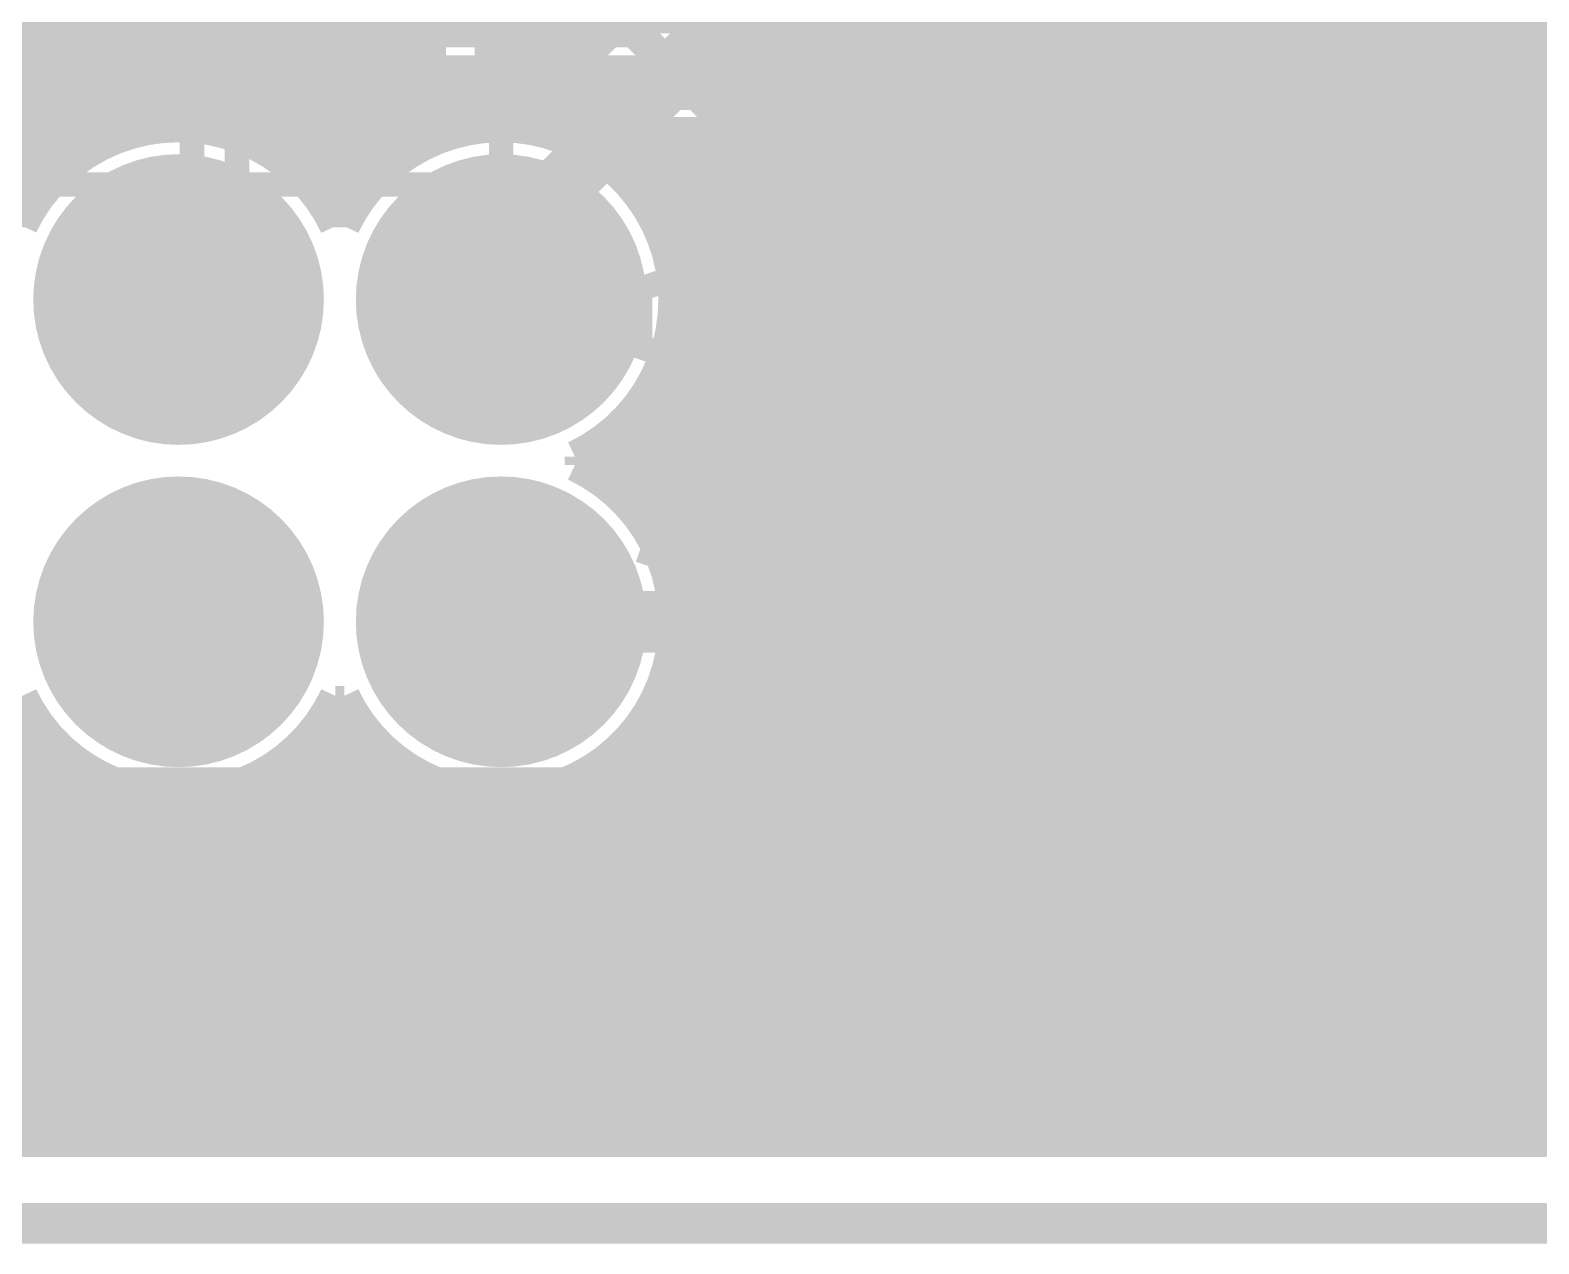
# Model space of a CAD drawing. Extents: x -72 to 72, y -47 to 50.
# Drawn here: x -26.86 to -17.5, y -6.13 to 1.4 of the extents above; entities that cross this region are included whole.
import ezdxf

# ---------------------------------------------------------------- set-up
doc = ezdxf.new("R2010")
doc.units = 0
doc.header["$MEASUREMENT"] = 0
doc.layers.get('0').update_dxf_attribs({"linetype": 'CONTINUOUS'})
for name, color, linetype in [('22-303-0_BOT', 7, 'CONTINUOUS'), ('22-303-0_DRD', 7, 'CONTINUOUS'), ('22-303-0_GND', 6, 'CONTINUOUS'), ('22-303-0_IN1', 4, 'CONTINUOUS'), ('22-303-0_IN2', 3, 'CONTINUOUS'), ('22-303-0_PWR', 5, 'CONTINUOUS'), ('22-303-0_SMB', 10, 'CONTINUOUS'), ('22-303-0_SMT', 14, 'CONTINUOUS'), ('22-303-0_SPB', 9, 'CONTINUOUS'), ('22-303-0_SPT', 12, 'CONTINUOUS'), ('22-303-0_SSB', 11, 'CONTINUOUS'), ('22-303-0_SST', 13, 'CONTINUOUS'), ('22-303-0_TOP', 8, 'CONTINUOUS'), ('THRUHOLE_TAP', 7, 'CONTINUOUS')]:
    doc.layers.add(name, color=color, linetype=linetype)

# ---------------------------------------------------------------- blocks, each defined once
blk = doc.blocks.new('RECTANGLE_4')
blk.add_solid([(0.4826, 0.4064), (0.4826, -0.4064), (-0.4826, 0.4064), (-0.4826, -0.4064)])
blk = doc.blocks.new('RECTANGLE_9')
blk.add_solid([(0.508, 0.9017), (0.508, -0.9017), (-0.508, 0.9017), (-0.508, -0.9017)])
blk = doc.blocks.new('ROUND_16')
at = {"const_width": 0.8001}
blk.add_lwpolyline([(-0.40005, 0, 1), (0.40005, 0, 1)], format="xyb", close=True, dxfattribs=at)
blk = doc.blocks.new('ROUND_65')
at = {"const_width": 0.9017}
blk.add_lwpolyline([(-0.45085, 0, 1), (0.45085, 0, 1)], format="xyb", close=True, dxfattribs=at)
blk = doc.blocks.new('ROUND_82')
at = {"const_width": 0.50038}
blk.add_lwpolyline([(-0.25019, 0, 1), (0.25019, 0, 1)], format="xyb", close=True, dxfattribs=at)
blk = doc.blocks.new('ROUND_85')
at = {"const_width": 0.9017}
blk.add_lwpolyline([(-0.45085, 0, 1), (0.45085, 0, 1)], format="xyb", close=True, dxfattribs=at)
blk = doc.blocks.new('ROUND_98')
at = {"const_width": 0.44958}
blk.add_lwpolyline([(-0.22479, 0, 1), (0.22479, 0, 1)], format="xyb", close=True, dxfattribs=at)

msp = doc.modelspace()

# ---------------------------------------------------------------- linework, layer by layer
at = {"layer": '22-303-0_BOT'}
for points, const_width in [([(-18.8468, 4.8006), (-18.8468, 0.39624)], 0.254), ([(-18.6182, 4.8006), (-18.6182, 0.62484)], 0.254), ([(-18.3896, 4.8006), (-18.3896, 0.85344)], 0.254), ([(-19.0754, 4.73456), (-19.0754, 0.16764)], 0.254), ([(-19.304, 4.56692), (-19.304, -0.06096)], 0.254), ([(-19.7612, 4.5466), (-19.7612, -2.16916)], 0.254), ([(-19.5326, 4.5466), (-19.5326, -0.28956)], 0.254), ([(-23.9395, -0.26924), (-23.749, -0.07874), (-23.749, 0.254), (-20.828, 3.175), (-20.7264, 3.175)], 0.381), ([(-63.246, -3.937), (-62.484, -4.699), (4.699, -4.699), (6.35, -3.048), (6.35, 2.54)], 1.27), ([(-23.876, 3.00736), (-23.876, 0.83058)], 0.254), ([(-23.6474, 2.95148), (-23.6474, 1.05664)], 0.254), ([(-23.4188, 2.30886), (-23.4188, 1.28524)], 0.254), ([(-23.1902, 2.032), (-23.1902, 1.51384)], 0.254), ([(-22.7584, 1.9431), (-23.87092, 0.83058)], 0.254), ([(-20.2184, 1.9685), (-20.2184, -0.0635)], 0.254), ([(-19.9898, 1.9685), (-19.9898, -0.0635)], 0.254), ([(-18.161, 1.9685), (-18.161, 1.08204)], 0.254), ([(-17.9324, 1.9685), (-17.9324, 1.30302)], 0.254), ([(-17.7038, 1.9685), (-17.7038, 1.39446)], 0.254), ([(-17.4752, 1.9685), (-17.4752, 1.39954)], 0.254), ([(-23.9776, 1.905), (-23.9776, 0.83312)], 0.254), ([(-21.4249, 1.87706), (-22.99716, 0.3048)], 0.254), ([(-21.59, 1.71196), (-21.59, -1.33096)], 0.254), ([(-21.8186, 1.48336), (-21.8186, -1.55956)], 0.254), ([(-21.3614, 1.49352), (-21.3614, -0.0635)], 0.254), ([(-23.25624, 1.4478), (-23.9776, 1.4478)], 0.254), ([(-21.33346, 1.4478), (-21.85416, 1.4478)], 0.254), ([(-15.15872, 1.4478), (-20.32, 1.4478)], 0.254), ([(-15.15872, 1.39954), (-17.63776, 1.39954)], 0.254), ([(-20.447, 1.3081), (-20.447, -0.0635)], 0.254), ([(-24.765, 1.1938), (-26.67, 1.1938)], 0.381), ([(-23.48484, 1.2192), (-23.9776, 1.2192)], 0.254), ([(-21.05914, 1.2192), (-22.08276, 1.2192)], 0.254), ([(-22.0472, 1.25476), (-22.0472, -1.77546)], 0.254), ([(-21.1328, 1.25476), (-21.1328, -0.0635)], 0.254), ([(-20.6756, 1.1938), (-20.6756, -0.0635)], 0.254), ([(-18.02384, 1.2192), (-20.59686, 1.2192)], 0.254), ([(-17.98574, 1.25476), (-19.52244, -0.2794)], 0.254), ([(-20.9042, 1.17856), (-20.9042, -0.0635)], 0.254), ([(-22.2758, 1.02616), (-22.2758, -1.77546)], 0.254), ([(-14.605, 0.90424), (-17.63776, 0.90424), (-19.177, -0.635), (-19.177, -2.286), (-20.447, -3.556), (-26.65222, -3.556), (-27.94, -2.26822)], 0.381), ([(-23.71344, 0.9906), (-23.9776, 0.9906)], 0.254), ([(-18.25244, 0.9906), (-22.31136, 0.9906)], 0.254), ([(-23.94204, 0.83312), (-23.97758, 0.83255)], 0.254), ([(-23.87092, 0.83058), (-23.94204, 0.83287)], 0.254), ([(-18.48104, 0.762), (-22.53996, 0.762)], 0.254), ([(-22.5044, 0.79756), (-22.5044, -1.77546)], 0.254), ([(-18.70964, 0.5334), (-22.76856, 0.5334)], 0.254), ([(-22.733, 0.56896), (-22.733, -1.77546)], 0.254), ([(-18.93824, 0.3048), (-22.99716, 0.3048)], 0.254), ([(-22.9616, 0.34036), (-22.9616, 0.23876)], 0.254), ([(-19.16684, 0.0762), (-22.89302, 0.0762)], 0.254), ([(-19.9136, -0.0635), (-21.5392, -0.0635)], 0.254), ([(-21.5392, -0.0635), (-21.5392, -1.28016)], 0.254), ([(-19.9136, -0.0635), (-19.9136, -2.32156)], 0.254), ([(-21.5392, -0.1524), (-22.84222, -0.1524)], 0.254), ([(-19.39544, -0.1524), (-19.9136, -0.1524)], 0.254), ([(-21.5392, -0.381), (-22.84222, -0.381)], 0.254), ([(-19.60118, -0.381), (-19.9136, -0.381)], 0.254), ([(-21.5392, -0.6096), (-22.88794, -0.6096)], 0.254), ([(-19.6723, -0.6096), (-19.9136, -0.6096)], 0.254), ([(-19.6723, -0.635), (-19.6723, -2.08026)], 0.254), ([(-21.5392, -0.8382), (-22.99208, -0.8382)], 0.254), ([(-22.9616, -0.78232), (-22.9616, -1.75768)], 0.254), ([(-19.6723, -0.8382), (-19.9136, -0.8382)], 0.254), ([(-23.1902, -1.08204), (-23.1902, -1.45796)], 0.254), ([(-21.5392, -1.0668), (-23.17496, -1.0668)], 0.254), ([(-19.6723, -1.0668), (-19.9136, -1.0668)], 0.254), ([(-23.9395, -2.26822), (-21.82622, -2.26822), (-20.828, -1.27), (-20.7264, -1.27)], 0.381), ([(-23.4188, -1.2446), (-23.4188, -1.2954)], 0.254), ([(-14.605, -2.27076), (-14.605, -1.524), (-14.859, -1.27), (-17.3736, -1.27)], 0.381), ([(-21.55444, -1.2954), (-23.42134, -1.2954)], 0.254), ([(-21.5392, -1.28016), (-22.03196, -1.77546)], 0.254), ([(-19.6723, -1.2954), (-19.9136, -1.2954)], 0.254), ([(-21.78304, -1.524), (-23.1267, -1.524)], 0.254), ([(-19.6723, -1.524), (-19.9136, -1.524)], 0.254), ([(-22.01164, -1.7526), (-22.96414, -1.7526)], 0.254), ([(-22.03196, -1.77546), (-22.95398, -1.77546)], 0.254), ([(-19.6723, -1.7526), (-19.9136, -1.7526)], 0.254), ([(-19.6723, -1.9812), (-19.9136, -1.9812)], 0.254), ([(-19.6723, -2.08026), (-19.9136, -2.32156)], 0.254), ([(-19.80184, -2.2098), (-19.9136, -2.2098)], 0.254)]:
    msp.add_lwpolyline(points, dxfattribs=dict(at, const_width=const_width))
at = {"layer": '22-303-0_BOT', "const_width": 0.254}
for points in [[(-21.43252, 1.778, 0.4142136), (-20.828, 1.17348)], [(-20.828, 1.17348, 0.4142136), (-20.22348, 1.778)], [(-17.63776, 1.39954, 0.1979672), (-17.98671, 1.25574)], [(-22.83714, -0.27178, 0.137837), (-22.99887, 0.30375)], [(-23.4696, -1.27, 0.2899243), (-22.83714, -0.27178)], [(-19.52752, -0.28448, 0.1989124), (-19.67271, -0.635)], [(-19.52752, -0.28448, 0.1989124), (-19.67271, -0.635)], [(-22.95398, -1.77546, 0.1678131), (-23.4702, -1.27128)]]:
    msp.add_lwpolyline(points, format="xyb", dxfattribs=at)
at = {"layer": '22-303-0_DRD', "const_width": 0.254}
for points in [[(-20.193, 2.413), (-21.463, 1.143)], [(-20.193, 1.143), (-21.463, 2.413)], [(-25.94102, 0.10922), (-26.57602, -0.52324)], [(-25.30602, -0.52324), (-25.94102, 0.10922)], [(-23.9395, 0.10922), (-24.5745, -0.52324)], [(-23.3045, -0.52324), (-23.9395, 0.10922)], [(-26.57602, -0.52324), (-25.30602, -0.52324)], [(-24.5745, -0.52324), (-23.3045, -0.52324)], [(-25.94102, -1.88722), (-26.57602, -2.52222)], [(-25.30602, -2.52222), (-25.94102, -1.88722)], [(-23.9395, -1.88722), (-24.5745, -2.52222)], [(-23.3045, -2.52222), (-23.9395, -1.88722)], [(-26.57602, -2.52222), (-25.30602, -2.52222)], [(-24.5745, -2.52222), (-23.3045, -2.52222)], [(69.99986, -5.99948), (-69.99986, -5.99948)]]:
    msp.add_lwpolyline(points, dxfattribs=at)
at = {"layer": '22-303-0_GND', "const_width": 0.254}
msp.add_lwpolyline([(69.99986, -5.99948), (-69.99986, -5.99948)], dxfattribs=at)
at = {"layer": '22-303-0_IN1'}
for points, const_width in [([(-18.9992, 8.4836), (-18.9992, -5.08)], 0.254), ([(-18.7706, 8.4836), (-18.7706, -5.08)], 0.254), ([(-18.542, 8.4836), (-18.542, -5.08)], 0.254), ([(-18.3134, 8.4836), (-18.3134, -5.08)], 0.254), ([(-18.0848, 8.4836), (-18.0848, -5.08)], 0.254), ([(-17.8562, 8.4836), (-17.8562, -5.08)], 0.254), ([(-17.6276, 8.4836), (-17.6276, -5.08)], 0.254), ([(-17.399, 8.4836), (-17.399, -5.08)], 0.254), ([(-20.1422, 5.24256), (-20.1422, -5.08)], 0.254), ([(-19.2278, 5.24256), (-19.2278, -5.08)], 0.254), ([(-19.9136, 5.08), (-19.9136, -5.08)], 0.254), ([(-19.685, 5.03428), (-19.685, -5.08)], 0.254), ([(-19.4564, 5.08), (-19.4564, -5.08)], 0.254), ([(-20.828, 1.778), (-21.463, 1.143), (-47.244, 1.143), (-49.657, 3.556)], 0.2032), ([(-20.3708, 1.38176), (-20.3708, -5.08)], 0.254), ([(-16.66494, 1.3208), (-20.43176, 1.3208)], 0.254), ([(-20.5994, 1.2192), (-20.5994, -5.08)], 0.254), ([(-20.85594, 1.17348), (-21.1709, 0.85852)], 0.254), ([(-3.11912, 1.0922), (-20.93976, 1.0922)], 0.254), ([(-20.85594, 1.17348), (-20.828, 1.17284)], 0.254), ([(-20.828, 1.17348), (-20.828, -5.08)], 0.254), ([(-21.0566, 0.97536), (-21.0566, -5.08)], 0.254), ([(-3.19024, 0.8636), (-21.16836, 0.8636)], 0.254), ([(-21.463, 0.7366), (-23.48738, 0.7366)], 0.254), ([(-23.3426, 0.7366), (-23.3426, 0.65786)], 0.254), ([(-23.114, 0.7366), (-23.114, 0.46228)], 0.254), ([(-22.8854, 0.7366), (-22.8854, 0.05334)], 0.254), ([(-22.6568, 0.7366), (-22.6568, -5.08)], 0.254), ([(-22.4282, 0.7366), (-22.4282, -5.08)], 0.254), ([(-22.1996, 0.7366), (-22.1996, -5.08)], 0.254), ([(-21.971, 0.7366), (-21.971, -5.08)], 0.254), ([(-21.7424, 0.7366), (-21.7424, -5.08)], 0.254), ([(-21.5138, 0.7366), (-21.5138, -5.08)], 0.254), ([(-21.2852, 0.77724), (-21.2852, -5.08)], 0.254), ([(-3.24358, 0.635), (-23.30704, 0.635)], 0.254), ([(-3.27914, 0.4064), (-23.06828, 0.4064)], 0.254), ([(-3.29946, 0.1778), (-22.93112, 0.1778)], 0.254), ([(-3.30454, -0.0508), (-22.85746, -0.0508)], 0.254), ([(-3.29184, -0.2794), (-22.83714, -0.2794)], 0.254), ([(-3.2639, -0.508), (-22.86254, -0.508)], 0.254), ([(-22.8854, -0.5969), (-22.8854, -1.9431)], 0.254), ([(-3.22072, -0.7366), (-22.93874, -0.7366)], 0.254), ([(-3.15976, -0.9652), (-23.08098, -0.9652)], 0.254), ([(-23.114, -1.0033), (-23.114, -1.5367)], 0.254), ([(-23.3426, -1.19888), (-23.3426, -1.34112)], 0.254), ([(-3.08102, -1.1938), (-23.33244, -1.1938)], 0.254), ([(-2.98196, -1.4224), (-23.23084, -1.4224)], 0.254), ([(-2.86258, -1.651), (-23.0251, -1.651)], 0.254), ([(-2.7178, -1.8796), (-22.90826, -1.8796)], 0.254), ([(-2.54508, -2.1082), (-22.8473, -2.1082)], 0.254), ([(-2.3368, -2.3368), (-22.83714, -2.3368)], 0.254), ([(-22.8854, -2.59588), (-22.8854, -5.08)], 0.254), ([(-2.0828, -2.5654), (-22.87524, -2.5654)], 0.254), ([(-24.9428, -2.7432), (-24.9428, -5.08)], 0.254), ([(-26.91384, -2.794), (-26.96718, -2.794)], 0.254), ([(-24.91232, -2.794), (-24.9682, -2.794)], 0.254), ([(-1.7653, -2.794), (-22.96922, -2.794)], 0.254), ([(-26.74874, -3.0226), (-27.12974, -3.0226)], 0.254), ([(-26.7716, -2.9972), (-26.7716, -5.08)], 0.254), ([(-24.74976, -3.0226), (-25.13076, -3.0226)], 0.254), ([(-1.33604, -3.0226), (-23.13178, -3.0226)], 0.254), ([(-23.114, -3.00228), (-23.114, -5.08)], 0.254), ([(-25.1714, -3.06324), (-25.1714, -5.08)], 0.254), ([(-24.7142, -3.05816), (-24.7142, -5.08)], 0.254), ([(-26.543, -3.19532), (-26.543, -5.08)], 0.254), ([(-23.3426, -3.19786), (-23.3426, -5.08)], 0.254), ([(-26.44902, -3.2512), (-27.432, -3.2512)], 0.254), ([(-26.3144, -3.30962), (-26.3144, -5.08)], 0.254), ([(-24.4475, -3.2512), (-25.43302, -3.2512)], 0.254), ([(-25.4, -3.23342), (-25.4, -5.08)], 0.254), ([(-24.4856, -3.23088), (-24.4856, -5.08)], 0.254), ([(-23.5712, -3.30962), (-23.5712, -5.08)], 0.254), ([(-0.59182, -3.2512), (-23.43404, -3.2512)], 0.254), ([(-26.0858, -3.3655), (-26.0858, -5.08)], 0.254), ([(-25.8572, -3.37058), (-25.8572, -5.08)], 0.254), ([(-25.6286, -3.32994), (-25.6286, -5.08)], 0.254), ([(-24.257, -3.3274), (-24.257, -5.08)], 0.254), ([(-24.0284, -3.37058), (-24.0284, -5.08)], 0.254), ([(-23.7998, -3.3655), (-23.7998, -5.08)], 0.254), ([(14.99108, -3.4798), (-62.84976, -3.4798)], 0.254), ([(15.23492, -3.7084), (-62.6872, -3.7084)], 0.254), ([(13.38834, -3.937), (-62.64148, -3.937)], 0.254), ([(13.18006, -4.1656), (-62.6872, -4.1656)], 0.254), ([(13.11402, -4.3942), (-62.84976, -4.3942)], 0.254), ([(13.13688, -4.6228), (-70.4342, -4.6228)], 0.254), ([(13.26896, -4.8514), (-70.2056, -4.8514)], 0.254), ([(23.04034, -5.08), (-69.977, -5.08)], 0.254)]:
    msp.add_lwpolyline(points, dxfattribs=dict(at, const_width=const_width))
at = {"layer": '22-303-0_IN1', "const_width": 0.254}
for points in [[(-20.828, 1.17348, 0.4142136), (-20.22348, 1.778)], [(-21.463, 0.7366, 0.1989124), (-21.17563, 0.85563)], [(-21.463, 0.7366, 0.1989124), (-21.17563, 0.85563)], [(-22.83714, -0.27178, 0.2949339), (-23.48738, 0.7366)], [(-23.4696, -1.27, 0.2899243), (-22.83714, -0.27178)], [(-22.83714, -2.27076, 0.2901905), (-23.4696, -1.27)], [(-23.94204, -3.37566, 0.4142136), (-22.83714, -2.27076)], [(-27.94, -3.37566, 0.2907538), (-26.93924, -2.74066)], [(-26.93924, -2.74066, 0.2904887), (-25.94102, -3.37312)], [(-25.94102, -3.37566, 0.2907538), (-24.94026, -2.74066)], [(-24.94026, -2.74066, 0.2904887), (-23.94204, -3.37312)]]:
    msp.add_lwpolyline(points, format="xyb", dxfattribs=at)
at = {"layer": '22-303-0_IN2'}
for points, const_width in [([(31.75, -4.826), (31.242, -4.318), (26.924, -4.318), (26.035, -5.207), (13.589, -5.207), (13.208, -4.826), (-3.175, -4.826), (-9.144, 1.143), (-45.466, 1.143), (-47.625, 3.302), (-47.625, 6.477), (-46.228, 7.874), (-37.084, 7.874)], 0.2032), ([(-9.31164, 0.7366), (-23.48738, 0.7366)], 0.254), ([(-23.4188, 0.7366), (-23.4188, 0.70104)], 0.254), ([(-23.1902, 0.7366), (-23.1902, 0.53848)], 0.254), ([(-22.9616, 0.7366), (-22.9616, 0.23876)], 0.254), ([(-22.733, 0.7366), (-22.733, -4.953)], 0.254), ([(-22.5044, 0.7366), (-22.5044, -4.953)], 0.254), ([(-22.2758, 0.7366), (-22.2758, -4.953)], 0.254), ([(-22.0472, 0.7366), (-22.0472, -4.953)], 0.254), ([(-21.8186, 0.7366), (-21.8186, -4.953)], 0.254), ([(-21.59, 0.7366), (-21.59, -4.953)], 0.254), ([(-21.3614, 0.7366), (-21.3614, -4.953)], 0.254), ([(-21.1328, 0.7366), (-21.1328, -4.953)], 0.254), ([(-20.9042, 0.7366), (-20.9042, -4.953)], 0.254), ([(-20.6756, 0.7366), (-20.6756, -4.953)], 0.254), ([(-20.447, 0.7366), (-20.447, -4.953)], 0.254), ([(-20.2184, 0.7366), (-20.2184, -4.953)], 0.254), ([(-19.9898, 0.7366), (-19.9898, -4.953)], 0.254), ([(-19.7612, 0.7366), (-19.7612, -4.953)], 0.254), ([(-19.5326, 0.7366), (-19.5326, -4.953)], 0.254), ([(-19.304, 0.7366), (-19.304, -4.953)], 0.254), ([(-19.0754, 0.7366), (-19.0754, -4.953)], 0.254), ([(-18.8468, 0.7366), (-18.8468, -4.953)], 0.254), ([(-18.6182, 0.7366), (-18.6182, -4.953)], 0.254), ([(-18.3896, 0.7366), (-18.3896, -4.953)], 0.254), ([(-18.161, 0.7366), (-18.161, -4.953)], 0.254), ([(-17.9324, 0.7366), (-17.9324, -4.953)], 0.254), ([(-17.7038, 0.7366), (-17.7038, -4.953)], 0.254), ([(-17.4752, 0.7366), (-17.4752, -4.953)], 0.254), ([(-9.10844, 0.5334), (-23.18258, 0.5334)], 0.254), ([(-8.87984, 0.3048), (-22.99716, 0.3048)], 0.254), ([(-8.65124, 0.0762), (-22.89302, 0.0762)], 0.254), ([(-8.42264, -0.1524), (-22.84222, -0.1524)], 0.254), ([(-8.19404, -0.381), (-22.84222, -0.381)], 0.254), ([(-7.96544, -0.6096), (-22.88794, -0.6096)], 0.254), ([(-7.73684, -0.8382), (-22.99208, -0.8382)], 0.254), ([(-22.9616, -0.78232), (-22.9616, -1.75768)], 0.254), ([(-23.1902, -1.08204), (-23.1902, -1.45796)], 0.254), ([(-7.50824, -1.0668), (-23.17496, -1.0668)], 0.254), ([(-23.4188, -1.2446), (-23.4188, -1.2954)], 0.254), ([(-7.27964, -1.2954), (-23.42134, -1.2954)], 0.254), ([(-7.05104, -1.524), (-23.1267, -1.524)], 0.254), ([(-6.82244, -1.7526), (-22.96414, -1.7526)], 0.254), ([(-6.59384, -1.9812), (-22.87524, -1.9812)], 0.254), ([(-6.36524, -2.2098), (-22.83714, -2.2098)], 0.254), ([(-6.13664, -2.4384), (-22.84984, -2.4384)], 0.254), ([(-5.90804, -2.667), (-22.9108, -2.667)], 0.254), ([(-22.9616, -2.7813), (-22.9616, -4.953)], 0.254), ([(-26.85034, -2.8956), (-27.02814, -2.8956)], 0.254), ([(-26.8478, -2.90068), (-26.8478, -4.953)], 0.254), ([(-24.85136, -2.8956), (-25.02916, -2.8956)], 0.254), ([(-25.019, -2.87782), (-25.019, -4.953)], 0.254), ([(-5.67944, -2.8956), (-23.03018, -2.8956)], 0.254), ([(-24.7904, -2.97688), (-24.7904, -4.953)], 0.254), ([(-23.1902, -3.08102), (-23.1902, -4.953)], 0.254), ([(-26.64206, -3.1242), (-27.23896, -3.1242)], 0.254), ([(-26.6192, -3.14198), (-26.6192, -4.953)], 0.254), ([(-25.2476, -3.12928), (-25.2476, -4.953)], 0.254), ([(-24.64054, -3.1242), (-25.23998, -3.1242)], 0.254), ([(-24.5618, -3.18262), (-24.5618, -4.953)], 0.254), ([(-5.45084, -3.1242), (-23.241, -3.1242)], 0.254), ([(-26.3906, -3.27914), (-26.3906, -4.953)], 0.254), ([(-25.4762, -3.27152), (-25.4762, -4.953)], 0.254), ([(-24.3332, -3.302), (-24.3332, -4.953)], 0.254), ([(-23.4188, -3.24358), (-23.4188, -4.953)], 0.254), ([(-26.15946, -3.3528), (-27.71902, -3.3528)], 0.254), ([(-26.162, -3.3528), (-26.162, -4.953)], 0.254), ([(-25.9334, -3.37312), (-25.9334, -4.953)], 0.254), ([(-24.16048, -3.3528), (-25.72004, -3.3528)], 0.254), ([(-25.7048, -3.34772), (-25.7048, -4.953)], 0.254), ([(-24.1046, -3.36296), (-24.1046, -4.953)], 0.254), ([(-23.876, -3.37312), (-23.876, -4.953)], 0.254), ([(-5.22224, -3.3528), (-23.72106, -3.3528)], 0.254), ([(-23.6474, -3.33502), (-23.6474, -4.953)], 0.254), ([(-4.99364, -3.5814), (-62.75578, -3.5814)], 0.254), ([(-4.76504, -3.81), (-62.65418, -3.81)], 0.254), ([(-4.53644, -4.0386), (-62.6491, -4.0386)], 0.254), ([(-4.30784, -4.2672), (-62.738, -4.2672)], 0.254), ([(-4.07924, -4.4958), (-63.01486, -4.4958)], 0.254), ([(-3.85064, -4.7244), (-70.739, -4.7244)], 0.254), ([(-3.62204, -4.953), (-70.739, -4.953)], 0.254)]:
    msp.add_lwpolyline(points, dxfattribs=dict(at, const_width=const_width))
at = {"layer": '22-303-0_IN2', "const_width": 0.254}
for points in [[(-22.83714, -0.27178, 0.2949339), (-23.48738, 0.7366)], [(-23.4696, -1.27, 0.2899243), (-22.83714, -0.27178)], [(-22.83714, -2.27076, 0.2901905), (-23.4696, -1.27)], [(-23.94204, -3.37566, 0.4142136), (-22.83714, -2.27076)], [(-27.94, -3.37566, 0.2907538), (-26.93924, -2.74066)], [(-26.93924, -2.74066, 0.2904887), (-25.94102, -3.37312)], [(-25.94102, -3.37566, 0.2907538), (-24.94026, -2.74066)], [(-24.94026, -2.74066, 0.2904887), (-23.94204, -3.37312)]]:
    msp.add_lwpolyline(points, format="xyb", dxfattribs=at)
at = {"layer": '22-303-0_PWR', "const_width": 0.254}
msp.add_lwpolyline([(69.99986, -5.99948), (-69.99986, -5.99948)], dxfattribs=at)
at = {"layer": '22-303-0_SSB', "const_width": 0.1524}
for points in [[(-27.4955, 0.4445), (-27.4955, 3.3655), (-25.8572, 3.3655), (-25.8572, 0.4445), (-27.4955, 0.4445)], [(-23.9395, 3.3655), (-23.9395, 0.4445), (-25.5778, 0.4445), (-25.5778, 3.3655), (-23.9395, 3.3655)], [(-16.383, -2.667), (-16.383, 0.127), (-21.717, 0.127), (-21.717, -2.667), (-16.383, -2.667)], [(-22.9108, -0.61976), (-23.07844, -0.56134), (-23.07844, -0.20574), (-22.9108, -0.14732), (-22.57044, -0.14732), (-22.4028, -0.26416), (-22.4028, -0.61976), (-22.06244, -0.61976), (-22.06244, -0.14732)], [(-23.07844, -1.34112), (-22.06244, -0.98552), (-22.06244, -1.45796)], [(-22.57044, -2.00152), (-23.07844, -1.82372)], [(-22.57044, -2.29616), (-22.57044, -1.94056), (-22.4028, -1.82372), (-22.23262, -1.82372), (-22.06244, -1.94056), (-22.06244, -2.29616), (-23.07844, -2.29616)]]:
    msp.add_lwpolyline(points, dxfattribs=at)
at = {"layer": '22-303-0_SST'}
for points, const_width in [([(-17.5895, -0.1905), (-17.5895, 2.7305), (-19.2278, 2.7305), (-19.2278, -0.1905), (-17.5895, -0.1905)], 0.1524), ([(-31.94304, 1.48082), (-30.94228, 1.48082), (-30.94228, 1.73228), (-24.93772, 1.73228), (-24.93772, 1.48082)], 0.19812), ([(-33.4391, -4.26974), (-21.94052, -4.26974), (-21.94052, 1.48082), (-33.93948, 1.48082), (-33.93948, -4.26974), (-33.4391, -4.26974)], 0.19812), ([(-20.0914, 1.32588), (-20.26158, 1.3843), (-20.43176, 1.3843), (-20.5994, 1.32588), (-20.5994, 0.97028), (-20.43176, 0.91186), (-20.26158, 0.91186), (-20.0914, 0.97028), (-20.0914, 1.32588), (-19.92376, 1.3843), (-19.75358, 1.3843), (-19.5834, 1.32588), (-19.5834, 0.97028), (-19.75358, 0.91186), (-19.92376, 0.91186), (-20.0914, 0.97028)], 0.1524), ([(-21.94052, 0.98044), (-33.93948, 0.98044)], 0.14986), ([(-21.92528, 0.98044), (-22.1742, 0.98044)], 0.14986), ([(-21.92528, 0.98044), (-21.92528, -0.26924), (-22.1742, -0.26924)], 0.14986), ([(-22.1742, 0.98044), (-22.1742, -0.26924)], 0.14986), ([(-22.10308, 0.98044), (-22.10308, -0.26924)], 0.14986), ([(-21.96846, 0.98044), (-21.96846, -0.26924)], 0.14986), ([(-21.92528, 0.87376), (-22.1742, 0.87376)], 0.14986), ([(-21.92528, 0.73914), (-22.1742, 0.73914)], 0.14986), ([(-21.92528, 0.60706), (-22.1742, 0.60706)], 0.14986), ([(-20.0914, 0.07366), (-20.0914, 0.42926), (-20.26158, 0.5461), (-20.43176, 0.5461), (-20.5994, 0.42926), (-20.5994, 0.07366), (-19.5834, 0.07366)], 0.1524), ([(-20.0914, 0.3683), (-19.5834, 0.5461)], 0.1524), ([(-21.92528, 0.47244), (-22.1742, 0.47244)], 0.14986), ([(-21.92528, 0.33782), (-22.1742, 0.33782)], 0.14986), ([(-26.43886, 0.23114), (-26.43886, -0.76962), (-25.4381, -0.76962), (-25.4381, 0.23114), (-26.43886, 0.23114)], 0.14986), ([(-25.4381, -0.76962), (-26.43886, 0.23114)], 0.14986), ([(-26.43886, -0.76962), (-25.4381, 0.23114)], 0.14986), ([(-24.43734, 0.23114), (-24.43734, -0.76962), (-23.43658, -0.76962), (-23.43658, 0.23114), (-24.43734, 0.23114)], 0.14986), ([(-23.43658, -0.76962), (-24.43734, 0.23114)], 0.14986), ([(-24.43734, -0.76962), (-23.43658, 0.23114)], 0.14986), ([(-21.92528, 0.2032), (-22.1742, 0.2032)], 0.14986), ([(-21.92528, 0.06858), (-22.1742, 0.06858)], 0.14986), ([(-21.92528, -0.0635), (-22.1742, -0.0635)], 0.14986), ([(-21.92528, -0.19812), (-22.1742, -0.19812)], 0.14986), ([(-25.4381, -2.77114), (-26.43886, -1.77038)], 0.14986), ([(-26.43886, -2.77114), (-25.4381, -1.77038)], 0.14986), ([(-26.43886, -1.77038), (-26.43886, -2.77114), (-25.4381, -2.77114), (-25.4381, -1.77038), (-26.43886, -1.77038)], 0.14986), ([(-23.43658, -2.77114), (-24.43734, -1.77038)], 0.14986), ([(-24.43734, -1.77038), (-24.43734, -2.77114), (-23.43658, -2.77114), (-23.43658, -1.77038), (-24.43734, -1.77038)], 0.14986), ([(-24.43734, -2.77114), (-23.43658, -1.77038)], 0.14986), ([(-22.1742, -2.0193), (-22.1742, -3.27152)], 0.14986), ([(-21.92528, -2.0193), (-22.1742, -2.0193)], 0.14986), ([(-22.10308, -2.0193), (-22.10308, -3.27152)], 0.14986), ([(-21.96846, -2.0193), (-21.96846, -3.27152)], 0.14986), ([(-21.92528, -2.0193), (-21.92528, -3.27152)], 0.14986), ([(-21.92528, -2.12852), (-22.1742, -2.12852)], 0.14986), ([(-20.26412, -3.31216), (-20.26412, -2.29616), (-20.38096, -2.4638)], 0.1524), ([(-21.92528, -2.2606), (-22.1742, -2.2606)], 0.14986), ([(-21.28012, -2.9718), (-21.28012, -3.14198), (-21.21916, -3.31216), (-20.98294, -3.31216), (-20.92452, -3.14198), (-20.92452, -2.29616)], 0.1524), ([(-20.86356, -2.29616), (-21.10232, -2.29616)], 0.1524), ([(-21.92528, -2.39522), (-22.1742, -2.39522)], 0.14986), ([(-21.92528, -2.52984), (-22.1742, -2.52984)], 0.14986), ([(-21.92528, -2.66446), (-22.1742, -2.66446)], 0.14986), ([(-21.92528, -2.79908), (-22.1742, -2.79908)], 0.14986), ([(-21.92528, -2.93116), (-22.1742, -2.93116)], 0.14986), ([(-21.92528, -3.06578), (-22.1742, -3.06578)], 0.14986), ([(-26.4414, -4.26974), (-26.4414, -3.26898), (-21.94052, -3.26898)], 0.19812), ([(-21.92528, -3.2004), (-22.1742, -3.2004)], 0.14986), ([(-21.92528, -3.27152), (-22.1742, -3.27152)], 0.14986), ([(-20.14474, -3.31216), (-20.38096, -3.31216)], 0.1524), ([(-26.43886, -3.52044), (-21.94052, -3.52044)], 0.14986)]:
    msp.add_lwpolyline(points, dxfattribs=dict(at, const_width=const_width))
at = {"layer": '22-303-0_TOP'}
for points, const_width in [([(-48.895, 5.6388), (-48.7172, 5.6388), (-48.006, 6.35), (-48.006, 8.763), (-47.625, 9.144), (-45.72, 9.144), (-41.529, 4.953), (-31.623, 4.953), (-28.067, 1.397), (-23.114, 1.397), (-21.209, -0.508), (-15.748, -0.508), (-15.494, -0.254), (-15.494, 3.556), (-15.748, 3.81), (-19.939, 3.81), (-20.3962, 4.2672), (-20.3962, 5.0038)], 0.2032), ([(-22.39772, 5.0038), (-22.39772, 3.683), (-21.717, 3.00228), (-21.717, 1.397), (-20.8788, 0.5588), (-18.415, 0.5588)], 0.2032), ([(-20.2184, 3.51536), (-20.2184, 0.9652)], 0.254), ([(-19.9898, 3.40614), (-19.9898, 0.9652)], 0.254), ([(-19.7612, 3.4036), (-19.7612, 0.9652)], 0.254), ([(-19.5326, 3.4036), (-19.5326, 0.9652)], 0.254), ([(-19.304, 3.4036), (-19.304, 0.9652)], 0.254), ([(-22.1234, 2.83464), (-22.1234, 1.397)], 0.254), ([(-17.6276, 2.6924), (-19.2024, 2.6924), (-19.2024, 1.27)], 0.254), ([(-22.2758, 2.38506), (-22.2758, 1.13284)], 0.254), ([(-22.5044, 2.04978), (-22.5044, 1.36144)], 0.254), ([(-22.8219, 1.67894), (-21.04136, -0.1016)], 0.254), ([(-22.1234, 1.4478), (-22.59076, 1.4478)], 0.254), ([(-19.2024, 1.4478), (-20.32, 1.4478)], 0.254), ([(-17.6276, 1.43256), (-17.6276, 1.27)], 0.254), ([(-17.6276, 1.43256), (-17.45234, 1.25476)], 0.254), ([(-20.447, 1.3081), (-20.447, 0.9652)], 0.254), ([(-17.4752, 1.28016), (-17.4752, -0.1016)], 0.254), ([(-22.08276, 1.2192), (-22.36216, 1.2192)], 0.254), ([(-20.6756, 1.1938), (-20.6756, 0.9652)], 0.254), ([(-19.2024, 1.2192), (-20.59686, 1.2192)], 0.254), ([(-17.6276, 1.27), (-19.2024, 1.27)], 0.254), ([(-19.2024, 1.27), (-19.2024, 0.9652)], 0.254), ([(-17.6276, 1.27), (-17.6276, -0.1016)], 0.254), ([(-17.45234, 1.2192), (-17.6276, 1.2192)], 0.254), ([(-17.45234, 1.25476), (-17.45234, 0.07112)], 0.254), ([(-22.0472, 1.16078), (-22.0472, 0.90424)], 0.254), ([(-21.99894, 1.1049), (-21.16582, 0.27178)], 0.254), ([(-20.92706, 1.1811), (-20.71116, 0.9652)], 0.254), ([(-20.9042, 1.17856), (-20.9042, 1.15824)], 0.254), ([(-23.28164, 0.9906), (-28.067, 0.9906)], 0.254), ([(-26.8478, 0.9906), (-26.8478, 0.36068)], 0.254), ([(-26.6192, 0.9906), (-26.6192, 0.60198)], 0.254), ([(-26.3906, 0.9906), (-26.3906, 0.73914)], 0.254), ([(-26.162, 0.9906), (-26.162, 0.81026)], 0.254), ([(-25.9334, 0.9906), (-25.9334, 0.83312)], 0.254), ([(-25.7048, 0.9906), (-25.7048, 0.80772)], 0.254), ([(-25.4762, 0.9906), (-25.4762, 0.73152)], 0.254), ([(-25.2476, 0.9906), (-25.2476, 0.58928)], 0.254), ([(-25.019, 0.9906), (-25.019, 0.33782)], 0.254), ([(-24.7904, 0.9906), (-24.7904, 0.43434)], 0.254), ([(-24.5618, 0.9906), (-24.5618, 0.64262)], 0.254), ([(-24.3332, 0.9906), (-24.3332, 0.762)], 0.254), ([(-24.1046, 0.9906), (-24.1046, 0.82042)], 0.254), ([(-23.876, 0.9906), (-23.876, 0.83058)], 0.254), ([(-23.6474, 0.9906), (-23.6474, 0.79502)], 0.254), ([(-23.4188, 0.9906), (-23.4188, 0.70104)], 0.254), ([(-23.28164, 0.9906), (-21.49602, -0.79502)], 0.254), ([(-21.88464, 0.9906), (-22.13356, 0.9906)], 0.254), ([(-21.8186, 0.92456), (-21.8186, 0.67564)], 0.254), ([(-19.2024, 0.9906), (-20.73656, 0.9906)], 0.254), ([(-19.2024, 0.9652), (-20.71116, 0.9652)], 0.254), ([(-17.45234, 0.9906), (-17.6276, 0.9906)], 0.254), ([(-23.1902, 0.89916), (-23.1902, 0.53848)], 0.254), ([(-26.33218, 0.762), (-27.5463, 0.762)], 0.254), ([(-24.3332, 0.762), (-25.54732, 0.762)], 0.254), ([(-23.05304, 0.762), (-23.54834, 0.762)], 0.254), ([(-21.65604, 0.762), (-21.90496, 0.762)], 0.254), ([(-17.45234, 0.762), (-17.6276, 0.762)], 0.254), ([(-22.9616, 0.67056), (-22.9616, 0.23876)], 0.254), ([(-21.59, 0.69596), (-21.59, 0.44704)], 0.254), ([(-26.69794, 0.5334), (-27.18308, 0.5334)], 0.254), ([(-24.69896, 0.5334), (-25.1841, 0.5334)], 0.254), ([(-22.82444, 0.5334), (-23.18258, 0.5334)], 0.254), ([(-21.42744, 0.5334), (-21.67636, 0.5334)], 0.254), ([(-17.45234, 0.5334), (-17.6276, 0.5334)], 0.254), ([(-22.733, 0.44196), (-22.733, -4.0132)], 0.254), ([(-21.3614, 0.46736), (-21.3614, 0.21844)], 0.254), ([(-26.88336, 0.3048), (-26.99766, 0.3048)], 0.254), ([(-24.88438, 0.3048), (-24.99868, 0.3048)], 0.254), ([(-22.59584, 0.3048), (-22.99716, 0.3048)], 0.254), ([(-21.19884, 0.3048), (-21.44776, 0.3048)], 0.254), ([(-17.45234, 0.3048), (-17.6276, 0.3048)], 0.254), ([(-22.5044, 0.21336), (-22.5044, -4.0132)], 0.254), ([(-21.1328, 0.2413), (-21.1328, -0.01016)], 0.254), ([(-22.36724, 0.0762), (-22.89302, 0.0762)], 0.254), ([(-19.2024, 0.0762), (-21.21916, 0.0762)], 0.254), ([(-20.9042, 0.1524), (-20.9042, -0.1016)], 0.254), ([(-19.2024, 0.1524), (-20.8788, 0.1524)], 0.254), ([(-20.6756, 0.1524), (-20.6756, -0.1016)], 0.254), ([(-20.447, 0.1524), (-20.447, -0.1016)], 0.254), ([(-20.2184, 0.1524), (-20.2184, -0.1016)], 0.254), ([(-19.9898, 0.1524), (-19.9898, -0.1016)], 0.254), ([(-19.7612, 0.1524), (-19.7612, -0.1016)], 0.254), ([(-19.5326, 0.1524), (-19.5326, -0.1016)], 0.254), ([(-19.304, 0.1524), (-19.304, -0.1016)], 0.254), ([(-19.2024, 0.1524), (-19.2024, -0.1016)], 0.254), ([(-15.9004, 0.0762), (-17.6276, 0.0762)], 0.254), ([(-15.9004, 0.07112), (-17.45234, 0.07112)], 0.254), ([(-22.2758, -0.01524), (-22.2758, -4.0132)], 0.254), ([(-19.2024, -0.1016), (-21.04136, -0.1016)], 0.254), ([(-15.91564, -0.1016), (-17.6276, -0.1016)], 0.254), ([(-22.13864, -0.1524), (-22.84222, -0.1524)], 0.254), ([(-22.0472, -0.24384), (-22.0472, -4.0132)], 0.254), ([(-21.91004, -0.381), (-22.84222, -0.381)], 0.254), ([(-21.8186, -0.47244), (-21.8186, -4.0132)], 0.254), ([(-21.68144, -0.6096), (-22.88794, -0.6096)], 0.254), ([(-21.59, -0.70104), (-21.59, -4.0132)], 0.254), ([(-21.44522, -0.8382), (-22.99208, -0.8382)], 0.254), ([(-22.9616, -0.78232), (-22.9616, -1.75768)], 0.254), ([(-21.3614, -0.88392), (-21.3614, -4.0132)], 0.254), ([(-15.748, -0.9144), (-21.209, -0.9144)], 0.254), ([(-21.1328, -0.9144), (-21.1328, -4.0132)], 0.254), ([(-20.9042, -0.9144), (-20.9042, -4.0132)], 0.254), ([(-20.6756, -0.9144), (-20.6756, -4.0132)], 0.254), ([(-20.447, -0.9144), (-20.447, -4.0132)], 0.254), ([(-20.2184, -0.9144), (-20.2184, -4.0132)], 0.254), ([(-19.9898, -0.9144), (-19.9898, -4.0132)], 0.254), ([(-19.7612, -0.9144), (-19.7612, -4.0132)], 0.254), ([(-19.5326, -0.9144), (-19.5326, -4.0132)], 0.254), ([(-19.304, -0.9144), (-19.304, -4.0132)], 0.254), ([(-19.0754, -0.9144), (-19.0754, -4.0132)], 0.254), ([(-18.8468, -0.9144), (-18.8468, -4.0132)], 0.254), ([(-18.6182, -0.9144), (-18.6182, -4.0132)], 0.254), ([(-18.3896, -0.9144), (-18.3896, -4.0132)], 0.254), ([(-18.161, -0.9144), (-18.161, -4.0132)], 0.254), ([(-17.9324, -0.9144), (-17.9324, -4.0132)], 0.254), ([(-17.7038, -0.9144), (-17.7038, -4.0132)], 0.254), ([(-17.4752, -0.9144), (-17.4752, -4.0132)], 0.254), ([(-23.1902, -1.08204), (-23.1902, -1.45796)], 0.254), ([(-3.12674, -1.0668), (-23.17496, -1.0668)], 0.254), ([(-23.4188, -1.2446), (-23.4188, -1.2954)], 0.254), ([(-3.04038, -1.2954), (-23.42134, -1.2954)], 0.254), ([(-2.93116, -1.524), (-23.1267, -1.524)], 0.254), ([(-2.80162, -1.7526), (-22.96414, -1.7526)], 0.254), ([(-2.64414, -1.9812), (-22.87524, -1.9812)], 0.254), ([(-12.4714, -2.2098), (-22.83714, -2.2098)], 0.254), ([(-12.4714, -2.4384), (-22.84984, -2.4384)], 0.254), ([(-12.4714, -2.667), (-22.9108, -2.667)], 0.254), ([(-22.9616, -2.7813), (-22.9616, -4.0132)], 0.254), ([(-26.85034, -2.8956), (-27.02814, -2.8956)], 0.254), ([(-26.8478, -2.90068), (-26.8478, -4.0132)], 0.254), ([(-24.85136, -2.8956), (-25.02916, -2.8956)], 0.254), ([(-25.019, -2.87782), (-25.019, -4.0132)], 0.254), ([(-12.4714, -2.8956), (-23.03018, -2.8956)], 0.254), ([(-36.83, -3.4798), (-36.5252, -3.4798), (-35.052, -4.953), (-12.2682, -4.953), (-10.795, -3.4798)], 1.27), ([(-24.7904, -2.97688), (-24.7904, -4.0132)], 0.254), ([(-23.1902, -3.08102), (-23.1902, -4.0132)], 0.254), ([(-26.64206, -3.1242), (-27.23896, -3.1242)], 0.254), ([(-26.6192, -3.14198), (-26.6192, -4.0132)], 0.254), ([(-25.2476, -3.12928), (-25.2476, -4.0132)], 0.254), ([(-24.64054, -3.1242), (-25.23998, -3.1242)], 0.254), ([(-24.5618, -3.18262), (-24.5618, -4.0132)], 0.254), ([(-12.4714, -3.1242), (-23.241, -3.1242)], 0.254), ([(-26.3906, -3.27914), (-26.3906, -4.0132)], 0.254), ([(-25.4762, -3.27152), (-25.4762, -4.0132)], 0.254), ([(-24.3332, -3.302), (-24.3332, -4.0132)], 0.254), ([(-23.4188, -3.24358), (-23.4188, -4.0132)], 0.254), ([(-26.15946, -3.3528), (-27.71902, -3.3528)], 0.254), ([(-26.162, -3.3528), (-26.162, -4.0132)], 0.254), ([(-25.9334, -3.37312), (-25.9334, -4.0132)], 0.254), ([(-24.16048, -3.3528), (-25.72004, -3.3528)], 0.254), ([(-25.7048, -3.34772), (-25.7048, -4.0132)], 0.254), ([(-24.1046, -3.36296), (-24.1046, -4.0132)], 0.254), ([(-23.876, -3.37312), (-23.876, -4.0132)], 0.254), ([(-12.4714, -3.3528), (-23.72106, -3.3528)], 0.254), ([(-23.6474, -3.33502), (-23.6474, -4.0132)], 0.254), ([(-12.4714, -3.5814), (-35.09518, -3.5814)], 0.254), ([(-12.4714, -3.81), (-34.86658, -3.81)], 0.254), ([(-12.65682, -4.0132), (-34.66338, -4.0132)], 0.254)]:
    msp.add_lwpolyline(points, dxfattribs=dict(at, const_width=const_width))
at = {"layer": '22-303-0_TOP', "const_width": 0.254}
for points in [[(-20.828, 1.17348, 0.4142136), (-20.22348, 1.778)], [(-22.1234, 1.397, 0.1989133), (-22.00437, 1.10963)], [(-20.92706, 1.1811, 0.0411378), (-20.828, 1.17294)], [(-26.93924, 0.20066, 0.2901904), (-27.94, 0.83566)], [(-25.94102, 0.83312, 0.2899247), (-26.93924, 0.20066)], [(-24.94026, 0.19812, 0.290754), (-25.94102, 0.83312)], [(-23.94204, 0.83312, 0.2904886), (-24.94026, 0.19812)], [(-22.83714, -0.27178, 0.4142136), (-23.94204, 0.83312)], [(-21.16582, 0.27178, 0.1989124), (-20.8788, 0.15289)], [(-23.4696, -1.27, 0.2899243), (-22.83714, -0.27178)], [(-21.49602, -0.79502, 0.1989124), (-21.209, -0.91391)], [(-22.83714, -2.27076, 0.2901905), (-23.4696, -1.27)], [(-23.94204, -3.37566, 0.4142136), (-22.83714, -2.27076)], [(-27.94, -3.37566, 0.2907538), (-26.93924, -2.74066)], [(-26.93924, -2.74066, 0.2904887), (-25.94102, -3.37312)], [(-25.94102, -3.37566, 0.2907538), (-24.94026, -2.74066)], [(-24.94026, -2.74066, 0.2904887), (-23.94204, -3.37312)]]:
    msp.add_lwpolyline(points, format="xyb", dxfattribs=at)

# ---------------------------------------------------------------- block references
at = {"layer": '22-303-0_BOT'}
for name, p in [('RECTANGLE_4', (-26.67, 1.1938)), ('RECTANGLE_4', (-24.765, 1.1938)), ('ROUND_16', (-25.94102, -0.26924)), ('ROUND_16', (-23.9395, -0.26924)), ('RECTANGLE_9', (-20.7264, -1.27)), ('RECTANGLE_9', (-17.3736, -1.27)), ('ROUND_16', (-25.94102, -2.26822)), ('ROUND_16', (-23.9395, -2.26822))]:
    msp.add_blockref(name, p, dxfattribs=at)
at = {"layer": '22-303-0_GND'}
for name, p in [('ROUND_82', (-20.828, 1.778)), ('ROUND_65', (-25.94102, -0.26924)), ('ROUND_65', (-23.9395, -0.26924)), ('ROUND_65', (-25.94102, -2.26822)), ('ROUND_65', (-23.9395, -2.26822))]:
    msp.add_blockref(name, p, dxfattribs=at)
at = {"layer": '22-303-0_IN1'}
for p in [(-25.94102, -0.26924), (-23.9395, -0.26924), (-25.94102, -2.26822), (-23.9395, -2.26822)]:
    msp.add_blockref('ROUND_16', p, dxfattribs=at)
at = {"layer": '22-303-0_IN2'}
for p in [(-25.94102, -0.26924), (-23.9395, -0.26924), (-25.94102, -2.26822), (-23.9395, -2.26822)]:
    msp.add_blockref('ROUND_16', p, dxfattribs=at)
at = {"layer": '22-303-0_PWR'}
for name, p in [('ROUND_82', (-20.828, 1.778)), ('ROUND_85', (-25.94102, -0.26924)), ('ROUND_85', (-23.9395, -0.26924)), ('ROUND_85', (-25.94102, -2.26822)), ('ROUND_85', (-23.9395, -2.26822))]:
    msp.add_blockref(name, p, dxfattribs=at)
at = {"layer": '22-303-0_SMB'}
for name, p in [('RECTANGLE_4', (-26.67, 1.1938)), ('RECTANGLE_4', (-24.765, 1.1938)), ('ROUND_16', (-25.94102, -0.26924)), ('ROUND_16', (-23.9395, -0.26924)), ('RECTANGLE_9', (-20.7264, -1.27)), ('RECTANGLE_9', (-17.3736, -1.27)), ('ROUND_16', (-25.94102, -2.26822)), ('ROUND_16', (-23.9395, -2.26822))]:
    msp.add_blockref(name, p, dxfattribs=at)
at = {"layer": '22-303-0_SMT'}
for name, p in [('RECTANGLE_4', (-18.415, 0.5588)), ('ROUND_16', (-25.94102, -0.26924)), ('ROUND_16', (-23.9395, -0.26924)), ('ROUND_16', (-25.94102, -2.26822)), ('ROUND_16', (-23.9395, -2.26822))]:
    msp.add_blockref(name, p, dxfattribs=at)
at = {"layer": '22-303-0_SPB'}
for name, p in [('RECTANGLE_4', (-26.67, 1.1938)), ('RECTANGLE_4', (-24.765, 1.1938)), ('RECTANGLE_9', (-20.7264, -1.27)), ('RECTANGLE_9', (-17.3736, -1.27))]:
    msp.add_blockref(name, p, dxfattribs=at)
at = {"layer": '22-303-0_SPT'}
msp.add_blockref('RECTANGLE_4', (-18.415, 0.5588), dxfattribs=at)
at = {"layer": '22-303-0_TOP'}
for name, p in [('RECTANGLE_4', (-18.415, 0.5588)), ('ROUND_16', (-25.94102, -0.26924)), ('ROUND_16', (-23.9395, -0.26924)), ('ROUND_16', (-25.94102, -2.26822)), ('ROUND_16', (-23.9395, -2.26822))]:
    msp.add_blockref(name, p, dxfattribs=at)
at = {"layer": 'THRUHOLE_TAP'}
for p in [(-25.94102, -0.26924), (-23.9395, -0.26924), (-25.94102, -2.26822), (-23.9395, -2.26822)]:
    msp.add_blockref('ROUND_98', p, dxfattribs=at)

doc.saveas('drawing.dxf')
